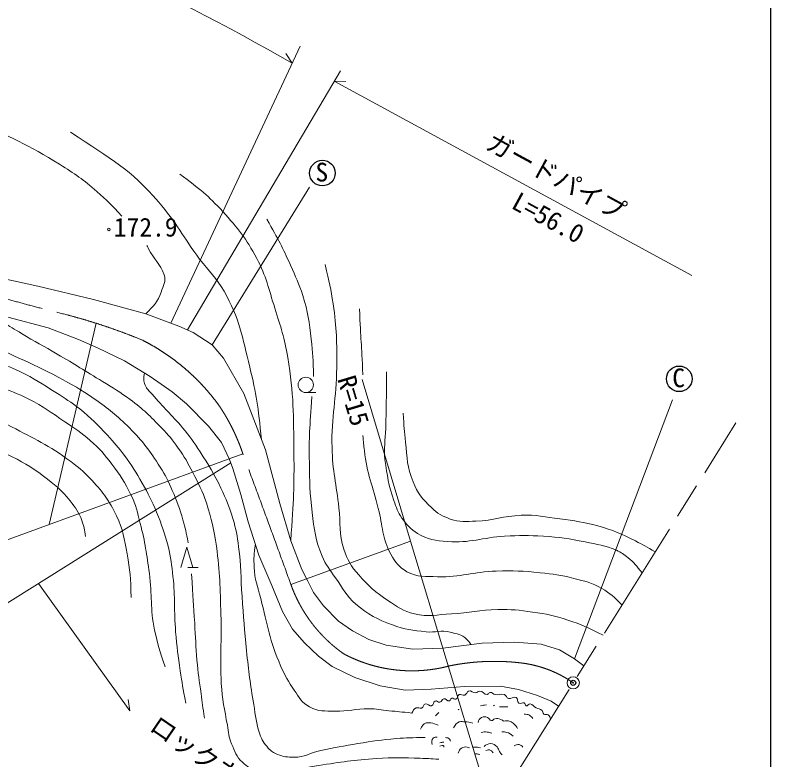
# Model space of a CAD drawing. Units: millimetres, scale not verified. Extents: x 40000 to 680000, y 20000 to 380000.
# Drawn here: x 505093 to 579000, y 242644 to 315436 of the extents above; entities that cross this region are included whole.
import ezdxf
from ezdxf.enums import TextEntityAlignment as Align

# ---------------------------------------------------------------- set-up
doc = ezdxf.new("R2010")
doc.units = ezdxf.units.MM
doc.header["$LTSCALE"] = 1000
doc.header["$PDMODE"] = 32
doc.header["$PDSIZE"] = 500
doc.linetypes.add('CHAIN', pattern=[18.5, 12, -1.5, 3.5, -1.5])
for name, color, linetype, lineweight in [('M-BGD', 7, 'Continuous', 13), ('M-BMK', 2, 'CHAIN', 13), ('M-BMK-SRVR', 3, 'Continuous', 13), ('M-STR-HTXT', 7, 'Continuous', 13), ('M-STR-STRC', 7, 'Continuous', 13), ('M-TTL-BAND', 7, 'Continuous', 25)]:
    doc.layers.add(name, color=color, linetype=linetype, lineweight=lineweight)
doc.layers.add('M-OTRS', color=6, linetype='Continuous')
doc.styles.add('ＭＳ ゴシック', font='')
doc.styles.get('ＭＳ ゴシック').set_extended_font_data('MS Gothic')

msp = doc.modelspace()

# ---------------------------------------------------------------- linework, layer by layer
at = {"layer": 'M-BGD'}
for p, q in [((533872, 298610), (524361, 283199)), ((533516, 278548), (534516, 278548)), ((521287, 261435), (521887, 263435)), ((521887, 263435), (522487, 261435)), ((522987, 261435), (521987, 261435))]:
    msp.add_line(p, q, dxfattribs=at)
for points in [[(473374, 307664), (478149, 304443), (482255, 301514), (484381, 299414), (486387, 297643), (487903, 296362), (490300, 294645), (492212, 293505), (494463, 292488), (497534, 291273), (501179, 290275), (507331, 288940), (512771, 287640), (517863, 286228), (521109, 285032), (522494, 284411), (524361, 283199), (525472, 281909), (527444, 278441), (529587, 272942)], [(504370, 285907), (508317, 284861), (511298, 283726), (513134, 282907), (515776, 281633), (518291, 280108), (520452, 278626), (521854, 277434), (524015, 275253), (525266, 273653), (526058, 272013), (526391, 271132), (527179, 268576), (527895, 265901), (528940, 262652), (530185, 259689), (531240, 257155), (532219, 255413)], [(529587, 272942), (530987, 267689), (532051, 264059), (533137, 261253), (533713, 260112), (534263, 259007), (535266, 257710), (536729, 256217), (538071, 255262), (539678, 254405), (541363, 253841), (543977, 253473), (546936, 253570), (550768, 254066), (553920, 254162), (556531, 253941), (558330, 253394), (559799, 252528), (560720, 251846)], [(532219, 255413), (533397, 254075), (534762, 252776), (536109, 251767), (538313, 250684), (540781, 249874), (543248, 249469), (545791, 249563), (549050, 249808), (552563, 249855), (554334, 249516), (556189, 248941), (557508, 248376), (558242, 247889)]]:
    msp.add_lwpolyline(points, dxfattribs=at)
at = {"layer": 'M-BGD', "lineweight": 25}
msp.add_circle((535143, 299998), 1250, dxfattribs=at)
at = {"layer": 'M-BGD'}
for centre, radius in [((514254, 294488), 121), ((533516, 279298), 750)]:
    msp.add_circle(centre, radius, dxfattribs=at)
for points, knots in [([(457523, 329824), (460495, 328476), (461299, 328050), (463691, 326855), (470541, 323431), (474083, 320959), (480703, 317110), (486159, 313938), (489131, 312018), (494612, 308890), (497216, 307404), (498696, 306610), (501335, 305188), (504496, 303484), (506409, 302775), (509447, 300860), (510940, 299919), (511769, 299358), (513094, 298193), (514104, 297304), (514457, 296951), (515544, 295770)], [0, 0, 0, 0, 1, 1, 1, 2, 2, 2, 3, 3, 3, 4, 4, 4, 5, 5, 5, 6, 6, 6, 7, 7, 7, 7]), ([(452924, 312345), (453631, 311862), (453857, 311734), (454475, 311376), (455814, 310600), (456718, 310466), (458078, 309727), (459761, 308812), (460686, 308262), (462289, 307213), (464284, 305907), (465341, 305084), (467252, 303658), (468729, 302556), (469528, 301900), (470951, 300728), (473165, 298906), (474385, 297857), (476475, 295893), (477635, 294802), (478181, 294086), (479261, 292915), (481299, 290703), (482213, 289246), (484402, 287184), (485829, 285840), (486601, 285033), (488213, 283918), (490663, 282223), (492250, 281613), (494881, 280216), (498535, 278277), (500690, 277398), (504327, 275425), (506637, 274172), (508031, 273614), (510166, 272079), (511202, 271334), (511756, 270863), (512632, 269934), (513747, 268749), (514285, 267968), (515001, 266507), (515668, 265148), (515749, 264258), (516037, 262772), (516355, 261131), (516370, 260490), (516454, 258513)], [0, 0, 0, 0, 1, 1, 1, 2, 2, 2, 3, 3, 3, 4, 4, 4, 5, 5, 5, 6, 6, 6, 7, 7, 7, 8, 8, 8, 9, 9, 9, 10, 10, 10, 11, 11, 11, 12, 12, 12, 13, 13, 13, 14, 14, 14, 15, 15, 15, 16, 16, 16, 16]), ([(468365, 305947), (468476, 305397), (468555, 305151), (468815, 304707), (469172, 304100), (469603, 303940), (470144, 303490), (471436, 302418), (472293, 301991), (473619, 300960), (475107, 299803), (476006, 299225), (477365, 297918), (478691, 296644), (479298, 295795), (480472, 294380), (481538, 293093), (481967, 292232), (483098, 291001), (484483, 289492), (485332, 288704), (486924, 287415), (488454, 286175), (489333, 285488), (491034, 284496), (492736, 283504), (493817, 283193), (495607, 282373), (497580, 281469), (498663, 280911), (500670, 280086), (502898, 279171), (504290, 278995), (506440, 277909), (507887, 277178), (508613, 276613), (509949, 275694), (510940, 275013), (511531, 274668), (512430, 273869), (513350, 273052), (513812, 272525), (514560, 271547), (515396, 270455), (515810, 269789), (516417, 268553), (516925, 267520), (517046, 266867), (517330, 265751), (517810, 263866), (517964, 262780), (518226, 260852), (518518, 258708), (518277, 257450), (518736, 255336), (519045, 253909), (519195, 253366), (519770, 251743)], [0, 0, 0, 0, 1, 1, 1, 2, 2, 2, 3, 3, 3, 4, 4, 4, 5, 5, 5, 6, 6, 6, 7, 7, 7, 8, 8, 8, 9, 9, 9, 10, 10, 10, 11, 11, 11, 12, 12, 12, 13, 13, 13, 14, 14, 14, 15, 15, 15, 16, 16, 16, 17, 17, 17, 18, 18, 18, 19, 19, 19, 19]), ([(510507, 303983), (514624, 301283), (516301, 300414), (519114, 297181), (520882, 295149), (521536, 293746), (523140, 291582), (524057, 290344), (524768, 289783), (525530, 288444), (527039, 285790), (527312, 284006), (528034, 281040), (528699, 278306), (528833, 277252), (529202, 273930)], [0, 0, 0, 0, 1, 1, 1, 2, 2, 2, 3, 3, 3, 4, 4, 4, 5, 5, 5, 5]), ([(464644, 303607), (465995, 302715), (466384, 302405), (467448, 301566), (469638, 299839), (470675, 298636), (472565, 296585), (474490, 294496), (475422, 293196), (477321, 291084), (479808, 288315), (481087, 286646), (483799, 284096), (485702, 282307), (486854, 281387), (488970, 279856), (490624, 278659), (491557, 277970), (493380, 277052), (496034, 275715), (497622, 275177), (500375, 274058), (501897, 273440), (502834, 273284), (504295, 272534), (505742, 271791), (506574, 271379), (507861, 270383), (508961, 269531), (509623, 269062), (510474, 267961), (511009, 267268), (511321, 266857), (511617, 266033), (511829, 265441), (511889, 265176), (511985, 264464)], [0, 0, 0, 0, 1, 1, 1, 2, 2, 2, 3, 3, 3, 4, 4, 4, 5, 5, 5, 6, 6, 6, 7, 7, 7, 8, 8, 8, 9, 9, 9, 10, 10, 10, 11, 11, 11, 12, 12, 12, 12]), ([(521201, 299902), (523228, 298372), (523927, 297841), (525398, 296236), (526889, 294608), (527686, 293614), (528719, 291663), (529666, 289874), (529873, 288720), (530488, 286791), (531080, 284934), (531437, 283887), (531756, 281965), (532353, 278373), (532318, 276304), (532358, 272664), (532395, 269301), (532326, 268119), (532051, 264059)], [0, 0, 0, 0, 1, 1, 1, 2, 2, 2, 3, 3, 3, 4, 4, 4, 5, 5, 5, 6, 6, 6, 6]), ([(478812, 298817), (479254, 297903), (479410, 297629), (479853, 296902), (480546, 295766), (481037, 295191), (481902, 294180), (482845, 293078), (483477, 292549), (484576, 291602), (486043, 290339), (486897, 289656), (488522, 288603), (490184, 287527), (491264, 287180), (493021, 286266), (494954, 285260), (495992, 284605), (497968, 283688), (499831, 282823), (500959, 282536), (502859, 281756), (503922, 281320), (504528, 281098), (505562, 280598), (506989, 279907), (507722, 279390), (509066, 278550), (510008, 277961), (510536, 277624), (511411, 276939), (512558, 276042), (513108, 275425), (514114, 274373), (514815, 273641), (515175, 273197), (515781, 272386), (516530, 271384), (516890, 270776), (517514, 269692), (518129, 268624), (518440, 268002), (518918, 266866), (519452, 265594), (519698, 264854), (520052, 263520), (520353, 262385), (520397, 261719), (520529, 260553), (520767, 258455), (520611, 257258), (520793, 255156), (520923, 253664), (521026, 252830), (521243, 251348), (521424, 250112), (521495, 249705), (521772, 248194)], [0, 0, 0, 0, 1, 1, 1, 2, 2, 2, 3, 3, 3, 4, 4, 4, 5, 5, 5, 6, 6, 6, 7, 7, 7, 8, 8, 8, 9, 9, 9, 10, 10, 10, 11, 11, 11, 12, 12, 12, 13, 13, 13, 14, 14, 14, 15, 15, 15, 16, 16, 16, 17, 17, 17, 18, 18, 18, 19, 19, 19, 19]), ([(529718, 295492), (530871, 293389), (531228, 292799), (532024, 290991), (532527, 289848), (532848, 289219), (533224, 288029), (533738, 286407), (533862, 285444), (534057, 283754), (534221, 282335), (534242, 281813), (534265, 280103)], [0, 0, 0, 0, 1, 1, 1, 2, 2, 2, 3, 3, 3, 4, 4, 4, 4]), ([(517980, 292923), (518054, 292766), (518078, 292723), (518143, 292596), (518668, 291568), (519287, 291155), (519667, 290065), (519891, 289423), (519588, 288994), (519368, 288350), (519040, 287388), (518628, 287041), (517863, 286228)], [0, 0, 0, 0, 1, 1, 1, 2, 2, 2, 3, 3, 3, 4, 4, 4, 4]), ([(535402, 291071), (535853, 289288), (535956, 288729), (536191, 287206), (536561, 284807), (536554, 283428), (536545, 281000), (536534, 277944), (536008, 276244), (536082, 273188), (536139, 270867), (536498, 269589), (536763, 267282), (536944, 265708), (536737, 264760), (537226, 263253), (537579, 262166), (537943, 261583), (538695, 260722), (539672, 259604), (540308, 259025), (541553, 258218), (542503, 257603), (543038, 257171), (544139, 256911), (545516, 256587), (546347, 256843), (547759, 256911), (549536, 256997), (550514, 257309), (552291, 257341), (553624, 257366), (554375, 257286), (555694, 257096), (557065, 256899), (557832, 256729), (559151, 256307), (560543, 255861), (561045, 255605), (562592, 254836)], [0, 0, 0, 0, 1, 1, 1, 2, 2, 2, 3, 3, 3, 4, 4, 4, 5, 5, 5, 6, 6, 6, 7, 7, 7, 8, 8, 8, 9, 9, 9, 10, 10, 10, 11, 11, 11, 12, 12, 12, 13, 13, 13, 13]), ([(491759, 289866), (492057, 289185), (492233, 288914), (492661, 288392), (493397, 287492), (494146, 287346), (495147, 286753), (496467, 285973), (497310, 285729), (498698, 285077), (501338, 283838), (502828, 283168), (505462, 281917), (506963, 281204), (507831, 280857), (509289, 280060), (510702, 279287), (511514, 278877), (512828, 277946), (514252, 276937), (515033, 276328), (516270, 275096), (517617, 273754), (518241, 272862), (519280, 271269), (519834, 270422), (520046, 269886), (520465, 268964), (520958, 267879), (521174, 267241), (521499, 266095), (521744, 265235), (521817, 264925), (522028, 263869)], [0, 0, 0, 0, 1, 1, 1, 2, 2, 2, 3, 3, 3, 4, 4, 4, 5, 5, 5, 6, 6, 6, 7, 7, 7, 8, 8, 8, 9, 9, 9, 10, 10, 10, 11, 11, 11, 11]), ([(503427, 286170), (503633, 285858), (503731, 285759), (503953, 285519), (504522, 284904), (505027, 284773), (505733, 284323), (507056, 283478), (507859, 283108), (509208, 282307), (510952, 281273), (511928, 280692), (513647, 279618), (514712, 278953), (515330, 278610), (516341, 277866), (517645, 276906), (518289, 276248), (519418, 275087), (520114, 274371), (520467, 273931), (521047, 273118), (521674, 272240), (521969, 271705), (522460, 270745), (523044, 269604), (523416, 268973), (523803, 267751), (524315, 266135), (524544, 265202), (524780, 263524), (525144, 260936), (525129, 259459), (525223, 256847), (525319, 254216), (525096, 252735), (525259, 250108), (525358, 248506), (525563, 247620), (525851, 246041), (525982, 245325), (525970, 244890), (526265, 244225), (526595, 243477), (526712, 242964), (527319, 242417), (527797, 241986), (528118, 241743), (528742, 241588), (529909, 241298), (530626, 241441), (531821, 241579), (532983, 241712), (533613, 241923), (534769, 242097), (536975, 242428), (538213, 242639), (540439, 242775), (542106, 242876), (543047, 242873), (544715, 242803), (545418, 242773), (545656, 242767), (546514, 242699)], [0, 0, 0, 0, 1, 1, 1, 2, 2, 2, 3, 3, 3, 4, 4, 4, 5, 5, 5, 6, 6, 6, 7, 7, 7, 8, 8, 8, 9, 9, 9, 10, 10, 10, 11, 11, 11, 12, 12, 12, 13, 13, 13, 14, 14, 14, 15, 15, 15, 16, 16, 16, 17, 17, 17, 18, 18, 18, 19, 19, 19, 20, 20, 20, 21, 21, 21, 21]), ([(517736, 280444), (517672, 279964), (517629, 279696), (517798, 279267), (517957, 278863), (518203, 278723), (518485, 278392), (519608, 277073), (520343, 276427), (521462, 275105), (522199, 274232), (522552, 273692), (523185, 272740), (524068, 271413), (524525, 270637), (525222, 269203), (525769, 268079), (526030, 267421), (526391, 266225), (526710, 265168), (526803, 264549), (526952, 263455), (527207, 261579), (527147, 260507), (527288, 258619), (527442, 256548), (527504, 255385), (527720, 253320), (527936, 251256), (528090, 250102), (528428, 248055), (528615, 246919), (528655, 246258), (529027, 245167), (529227, 244579), (529424, 244259), (529846, 243802), (530139, 243484), (530361, 243344), (530760, 243179), (531343, 242939), (531721, 242910), (532352, 242906), (533409, 242900), (533945, 243337), (534979, 243556), (536396, 243856), (537194, 244008), (538624, 244234), (540075, 244464), (540889, 244616), (542354, 244724), (543459, 244805), (543846, 244819), (545189, 244827)], [0, 0, 0, 0, 1, 1, 1, 2, 2, 2, 3, 3, 3, 4, 4, 4, 5, 5, 5, 6, 6, 6, 7, 7, 7, 8, 8, 8, 9, 9, 9, 10, 10, 10, 11, 11, 11, 12, 12, 12, 13, 13, 13, 14, 14, 14, 15, 15, 15, 16, 16, 16, 17, 17, 17, 18, 18, 18, 18]), ([(541425, 280563), (541396, 277880), (541393, 277196), (541343, 275038), (541316, 273847), (541101, 273170), (541262, 271989), (541478, 270405), (541604, 269498), (542133, 267988), (542376, 267292), (542489, 266870), (542922, 266273), (543412, 265598), (543744, 265227), (544446, 264776), (545447, 264134), (546201, 264086), (547386, 263987), (549567, 263805), (550780, 264384), (552966, 264504), (554442, 264585), (555274, 264585), (556749, 264504), (558354, 264416), (559254, 264277), (560826, 263944), (562042, 263687), (562762, 263625), (563900, 263127), (564385, 262916), (564620, 262716), (565037, 262391), (565655, 261909), (565838, 261632), (566401, 260920)], [0, 0, 0, 0, 1, 1, 1, 2, 2, 2, 3, 3, 3, 4, 4, 4, 5, 5, 5, 6, 6, 6, 7, 7, 7, 8, 8, 8, 9, 9, 9, 10, 10, 10, 11, 11, 11, 12, 12, 12, 12]), ([(534121, 278166), (533907, 275117), (533818, 274235), (533865, 271713), (533900, 269806), (533908, 268731), (534137, 266836), (534342, 265136), (534454, 264142), (535114, 262561), (535487, 261668), (535856, 261242), (536411, 260448), (537146, 259396), (537461, 258698), (538428, 257854), (539631, 256804), (540491, 256405), (541983, 255837), (543211, 255368), (543976, 255328), (545281, 255164), (546200, 255049), (546759, 255364), (547651, 255116), (548299, 254936), (548758, 254917), (549236, 254444), (549422, 254259), (549514, 254168), (549657, 253922)], [0, 0, 0, 0, 1, 1, 1, 2, 2, 2, 3, 3, 3, 4, 4, 4, 5, 5, 5, 6, 6, 6, 7, 7, 7, 8, 8, 8, 9, 9, 9, 10, 10, 10, 10]), ([(543052, 276527), (543107, 275191), (543139, 274798), (543270, 273697), (543451, 272171), (543405, 271246), (544005, 269831), (544478, 268715), (544917, 268129), (545801, 267300), (546417, 266723), (546852, 266452), (547652, 266184), (548585, 265871), (549178, 265950), (550161, 265973), (551895, 266012), (552831, 266488), (554564, 266549), (556058, 266602), (556895, 266404), (558375, 266197), (559836, 265992), (560666, 265897), (562090, 265508), (563580, 265102), (564383, 264735), (565762, 264038), (566529, 263650), (566804, 263508), (567686, 262973)], [0, 0, 0, 0, 1, 1, 1, 2, 2, 2, 3, 3, 3, 4, 4, 4, 5, 5, 5, 6, 6, 6, 7, 7, 7, 8, 8, 8, 9, 9, 9, 10, 10, 10, 10]), ([(539111, 274349), (539143, 273661), (539181, 273452), (539247, 272879), (539510, 270620), (540039, 269420), (540608, 267218), (541061, 265467), (540953, 264333), (541833, 262754), (542276, 261958), (542609, 261469), (543412, 261039), (544457, 260479), (545222, 260588), (546406, 260549), (548658, 260476), (549897, 261017), (552149, 261093), (553819, 261150), (554762, 261113), (556423, 260930), (557719, 260788), (558458, 260726), (559716, 260386), (560817, 260088), (561485, 259987), (562466, 259406), (563323, 258897), (563651, 258588), (564437, 257783)], [0, 0, 0, 0, 1, 1, 1, 2, 2, 2, 3, 3, 3, 4, 4, 4, 5, 5, 5, 6, 6, 6, 7, 7, 7, 8, 8, 8, 9, 9, 9, 10, 10, 10, 10]), ([(528592, 263732), (528451, 262723), (528428, 262358), (528466, 261476), (528518, 260256), (528802, 259599), (529106, 258417), (529775, 255821), (529986, 254294), (531060, 251837), (531487, 250859), (531782, 250329), (532389, 249451), (532879, 248741), (533121, 248234), (533878, 247818), (534744, 247341), (535387, 247436), (536375, 247402), (537666, 247357), (538382, 247644), (539674, 247642), (540447, 247641), (540874, 247526), (541643, 247450), (542523, 247362), (542799, 247333), (543894, 247220)], [0, 0, 0, 0, 1, 1, 1, 2, 2, 2, 3, 3, 3, 4, 4, 4, 5, 5, 5, 6, 6, 6, 7, 7, 7, 8, 8, 8, 9, 9, 9, 9]), ([(522354, 260817), (522499, 258464), (522535, 257876), (522652, 255992), (522739, 254578), (522753, 253784), (522876, 252373), (522987, 251099), (523107, 250391), (523276, 249123), (523402, 248183), (523443, 247883), (523612, 246718)], [0, 0, 0, 0, 1, 1, 1, 2, 2, 2, 3, 3, 3, 4, 4, 4, 4]), ([(543894, 247220), (544001, 247449), (544074, 247643), (544318, 247728), (544513, 247797), (544656, 247629), (544846, 247710), (545047, 247795), (545020, 248062), (545232, 248115), (545469, 248174), (545592, 247844), (545825, 247917), (546044, 247985), (545949, 248318), (546164, 248397), (546342, 248463), (546452, 248236), (546635, 248284), (546824, 248334), (546815, 248570), (547002, 248623), (547229, 248687), (547346, 248338), (547567, 248416), (547691, 248459), (547662, 248625), (547784, 248670), (547941, 248728), (548040, 248516), (548198, 248567), (548402, 248633), (548312, 248934), (548509, 249019), (548710, 249105), (548864, 248887), (549065, 248972), (549261, 249055), (549242, 249292), (549442, 249367), (549701, 249465), (549856, 249153), (550129, 249198), (550295, 249225), (550358, 249343), (550525, 249367), (550841, 249413), (550969, 248964), (551278, 249047), (551401, 249080), (551417, 249218), (551542, 249235), (551744, 249263), (551822, 249069), (552022, 249028), (552376, 248956), (552600, 249133), (552945, 249028), (553149, 248966), (553124, 248690), (553332, 248642), (553618, 248576), (553813, 248888), (554076, 248755), (554302, 248641), (554153, 248319), (554358, 248171), (554523, 248052), (554693, 248297), (554876, 248209), (554996, 248151), (554939, 247962), (555065, 247926), (555230, 247879), (555296, 248133), (555470, 248115), (555738, 248087), (555806, 247857), (556044, 247728), (556259, 247612), (556442, 247652), (556619, 247484), (556735, 247372), (556675, 247210), (556807, 247116), (556939, 247023), (557076, 247119), (557212, 247032), (557365, 246933), (557400, 246807), (557456, 246633)], [0, 0, 0, 0, 1, 1, 1, 2, 2, 2, 3, 3, 3, 4, 4, 4, 5, 5, 5, 6, 6, 6, 7, 7, 7, 8, 8, 8, 9, 9, 9, 10, 10, 10, 11, 11, 11, 12, 12, 12, 13, 13, 13, 14, 14, 14, 15, 15, 15, 16, 16, 16, 17, 17, 17, 18, 18, 18, 19, 19, 19, 20, 20, 20, 21, 21, 21, 22, 22, 22, 23, 23, 23, 24, 24, 24, 25, 25, 25, 26, 26, 26, 27, 27, 27, 28, 28, 28, 29, 29, 29, 30, 30, 30, 30]), ([(550360, 246296), (550439, 246510), (550498, 246682), (550709, 246786), (550906, 246884), (551067, 246872), (551274, 246795), (551460, 246725), (551479, 246489), (551679, 246484), (551825, 246481), (551867, 246626), (552008, 246663), (552230, 246722), (552381, 246678), (552592, 246588), (552713, 246536), (552767, 246507), (552884, 246418)], [0, 0, 0, 0, 1, 1, 1, 2, 2, 2, 3, 3, 3, 4, 4, 4, 5, 5, 5, 6, 6, 6, 6]), ([(554864, 247102), (555091, 247103), (555226, 247114), (555410, 246999), (555555, 246907), (555615, 246830), (555711, 246678)], [0, 0, 0, 0, 1, 1, 1, 2, 2, 2, 2]), ([(544737, 245646), (544890, 245925), (544978, 246163), (545283, 246249), (545461, 246298), (545571, 246276), (545754, 246258), (546044, 246231), (546162, 246160), (546461, 246023)], [0, 0, 0, 0, 1, 1, 1, 2, 2, 2, 3, 3, 3, 3]), ([(547958, 245778), (548129, 246050), (548229, 246262), (548533, 246352), (548737, 246413), (548866, 246372), (549079, 246362), (549384, 246348), (549498, 246316), (549851, 246239)], [0, 0, 0, 0, 1, 1, 1, 2, 2, 2, 3, 3, 3, 3]), ([(552884, 246418), (553134, 246460), (553273, 246494), (553496, 246409), (553677, 246340), (553760, 246258), (553901, 246126), (554055, 245984), (554103, 245905), (554231, 245703)], [0, 0, 0, 0, 1, 1, 1, 2, 2, 2, 3, 3, 3, 3]), ([(550654, 245325), (550925, 245367), (551028, 245391), (551266, 245363), (551442, 245342), (551516, 245324), (551709, 245259)], [0, 0, 0, 0, 1, 1, 1, 2, 2, 2, 2]), ([(552679, 245382), (552894, 245391), (552989, 245384), (553178, 245335), (553448, 245264), (553552, 245160), (553790, 244967)], [0, 0, 0, 0, 1, 1, 1, 2, 2, 2, 2]), ([(545873, 244145), (545838, 244366), (545774, 244615), (545967, 244766), (546095, 244864), (546219, 244878), (546366, 244871)], [0, 0, 0, 0, 1, 1, 1, 2, 2, 2, 2]), ([(547170, 244821), (547341, 244799), (547474, 244805), (547580, 244671), (547630, 244607), (547654, 244564), (547674, 244483)], [0, 0, 0, 0, 1, 1, 1, 2, 2, 2, 2]), ([(546627, 243990), (546744, 244027), (546964, 244114), (547003, 243979), (547011, 243951), (547015, 243926), (547009, 243901)], [0, 0, 0, 0, 1, 1, 1, 2, 2, 2, 2]), ([(548412, 243311), (548500, 243526), (548555, 243671), (548751, 243791), (548936, 243905), (549084, 243935), (549297, 243895), (549392, 243877), (549439, 243866), (549533, 243819)], [0, 0, 0, 0, 1, 1, 1, 2, 2, 2, 3, 3, 3, 3]), ([(549862, 243885), (550070, 243898), (550139, 243907), (550314, 243885), (550430, 243871), (550474, 243863), (550606, 243829)], [0, 0, 0, 0, 1, 1, 1, 2, 2, 2, 2]), ([(550955, 243961), (551167, 244124), (551323, 244242), (551595, 244234), (551873, 244225), (552030, 244102), (552226, 243904), (552362, 243768), (552359, 243634), (552462, 243471), (552550, 243330), (552585, 243282), (552707, 243122)], [0, 0, 0, 0, 1, 1, 1, 2, 2, 2, 3, 3, 3, 4, 4, 4, 4]), ([(553886, 244006), (554067, 244102), (554199, 244185), (554399, 244134), (554560, 244093), (554641, 244017), (554751, 243894)], [0, 0, 0, 0, 1, 1, 1, 2, 2, 2, 2]), ([(551115, 243575), (551306, 243613), (551437, 243658), (551605, 243565), (551716, 243504), (551768, 243447), (551840, 243339)], [0, 0, 0, 0, 1, 1, 1, 2, 2, 2, 2])]:
    msp.add_open_spline(points, degree=3, knots=knots, dxfattribs=at)
for points in [[(538757, 286734), (538934, 283509), (538934, 283509), (539111, 280283)], [(550597, 247940), (550889, 247983), (550889, 247983), (551181, 248025)], [(551831, 247940), (551916, 247964), (551916, 247964), (552000, 247987)], [(552462, 247837), (552862, 247832), (552862, 247832), (553262, 247827)], [(546189, 246951), (546354, 247107), (546354, 247107), (546519, 247262)], [(548421, 247526), (548464, 247554), (548464, 247554), (548506, 247582)], [(546632, 244311), (546821, 244350), (546821, 244350), (547009, 244389)], [(550116, 243236), (550328, 243207), (550328, 243207), (550540, 243179)]]:
    msp.add_open_spline(points, degree=3, dxfattribs=at)
at = {"layer": 'M-BMK'}
msp.add_line((552898, 239353), (575573, 275570), dxfattribs=at)
for centre, radius, start, end in [((552995, 461504), 180513, 251.66994, 256.27278), ((495307, 229666), 58401, 67.66484, 75.26784), ((508133, 265050), 20858, 35.68583, 63.31139), ((508929, 266376), 19447, 18.47901, 33.8796), ((-738091, -199814), 1350748, 19.8919, 20.46886), ((545290, 264512), 14047, 199.7135, 235.08817), ((543896, 265583), 14236, 242.1755, 284.97639), ((551962, 230330), 21944, 83.54972, 101.53395), ((553239, 240971), 11227, 55.04128, 83.92227)]:
    msp.add_arc(centre, radius, start, end, dxfattribs=at)
at = {"layer": 'M-BMK-SRVR'}
msp.add_circle((559672, 250172), 600, dxfattribs=at)
at = {"layer": 'M-OTRS'}
msp.add_point((559672, 250172), dxfattribs=at)
at = {"layer": 'M-STR-HTXT'}
for p, q in [((520326, 285320), (532955, 312399)), ((532186, 310751), (531564, 311680)), ((536913, 310002), (521935, 284662)), ((536304, 308971), (571260, 289979)), ((536304, 308971), (537421, 308933)), ((513014, 285318), (508422, 265652)), ((543774, 264030), (539029, 279809)), ((527374, 272540), (499805, 262514)), ((526180, 271691), (503281, 257304)), ((532066, 259774), (543774, 264030)), ((543774, 264030), (554416, 228817)), ((507393, 259888), (516319, 247451)), ((516319, 247451), (516142, 248555))]:
    msp.add_line(p, q, dxfattribs=at)
msp.add_arc((400939, 80279), 265223, 60.33969, 69.8806, dxfattribs=at)
at = {"layer": 'M-STR-STRC'}
msp.add_line((569379, 277845), (559799, 252528), dxfattribs=at)
at = {"layer": 'M-STR-STRC', "lineweight": 25}
msp.add_circle((570037, 279889), 1250, dxfattribs=at)
at = {"layer": 'M-TTL-BAND'}
msp.add_line((579000, 20000), (579000, 370000), dxfattribs=at)

# ---------------------------------------------------------------- texts
at = {"layer": 'M-BGD', "style": 'ＭＳ ゴシック'}
msp.add_text('S', height=1833, dxfattribs=at).set_placement((534465, 298624), align=Align.BOTTOM_LEFT)
msp.add_text('172.9', height=1833, dxfattribs=at).set_placement((517863, 293242), align=Align.BOTTOM_CENTER)
at = {"layer": 'M-STR-HTXT', "style": 'ＭＳ ゴシック'}
for s, rotation, p in [('ガードパイプ', 331.485, (550708, 301962)), ('L=56.0', 331.485, (553243, 296135)), ('ロックネット', 325.712, (517763, 245151))]:
    msp.add_text(s, height=1833, rotation=rotation, dxfattribs=at).set_placement(p, align=Align.BOTTOM_LEFT)
msp.add_text('R=15', height=1833, rotation=286.74, dxfattribs=at).set_placement((538178, 277752), align=Align.MIDDLE_CENTER)
at = {"layer": 'M-STR-STRC', "style": 'ＭＳ ゴシック'}
msp.add_text('C', height=1833, dxfattribs=at).set_placement((569359, 278516), align=Align.BOTTOM_LEFT)

doc.saveas('drawing.dxf')
